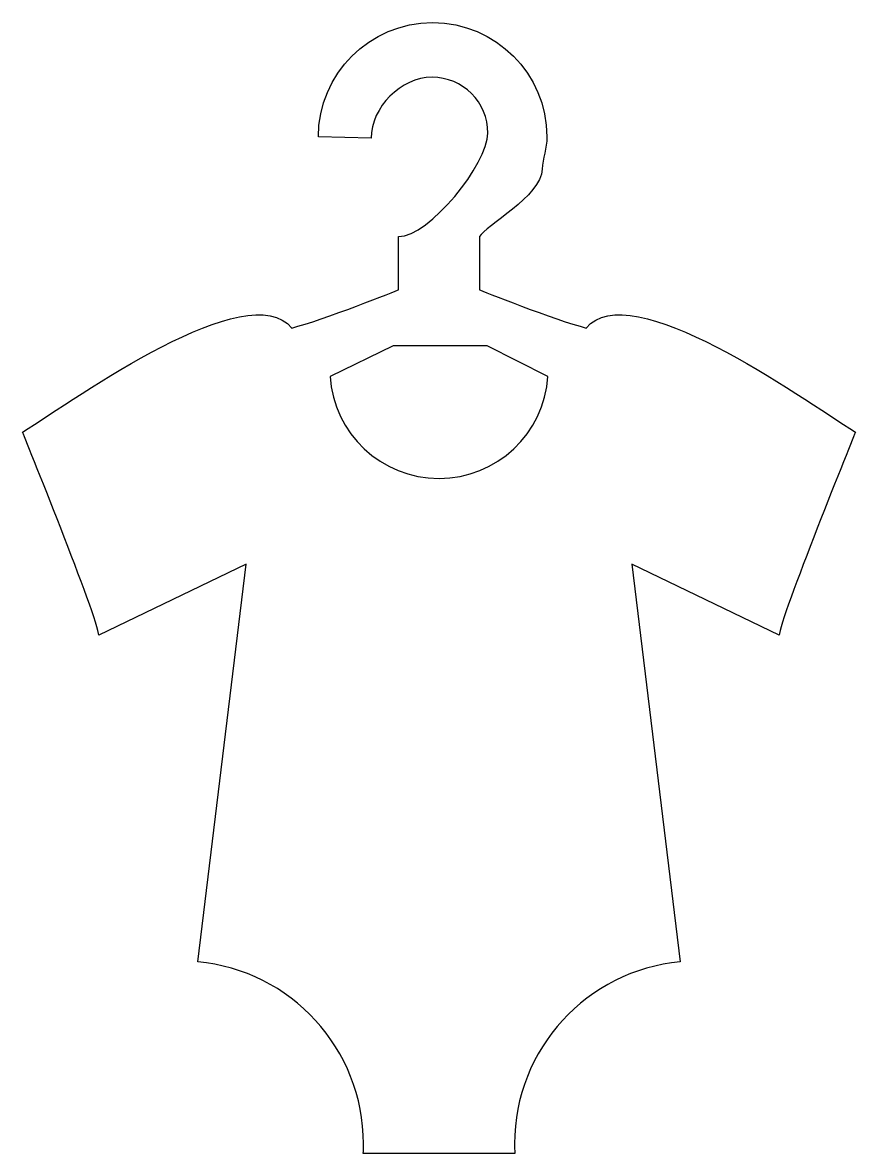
# Model space of a CAD drawing. Header units: centimetres. Extents: x -6.7 to 6.7, y -9.1 to 9.1.
import ezdxf

# ---------------------------------------------------------------- set-up
doc = ezdxf.new("R2010")
doc.units = ezdxf.units.CM
doc.header["$MEASUREMENT"] = 0
doc.layers.add('Camada 1', color=7, linetype='Continuous')

msp = doc.modelspace()

# ---------------------------------------------------------------- linework, layer by layer
at = {"layer": 'Camada 1'}
for points, knots in [([(-1.08975, 7.21625), (-1.08975, 7.71123), (-0.60694, 8.19407), (-0.11196, 8.19407), (-0.11196, 8.19407), (0.38294, 8.19407), (0.78429, 7.79283), (0.78429, 7.29782), (0.78429, 7.29782), (0.78429, 6.80281), (-0.15675, 5.63751), (-0.65174, 5.63751), (-0.65174, 5.63751), (-0.65174, 5.63751), (-0.65174, 5.63751), (-0.65174, 5.63751), (-0.65174, 5.63751), (-0.65174, 5.63751), (-0.65174, 4.78193), (-0.65174, 4.78193), (-0.65174, 4.78193), (-0.65174, 4.78193), (-1.87406, 4.29298), (-2.36291, 4.17077), (-2.36291, 4.17077), (-3.05555, 5.02634), (-5.78537, 3.07075), (-6.68169, 2.50031), (-6.68169, 2.50031), (-6.68169, 2.50031), (-5.45937, -0.51464), (-5.45937, -0.75907), (-5.45937, -0.75907), (-5.45937, -0.75907), (-3.0963, 0.38176), (-3.0963, 0.38176), (-3.0963, 0.38176), (-3.0963, 0.38176), (-3.87211, -5.99676), (-3.87211, -5.99676), (-3.87211, -5.99676), (-2.38023, -6.13458), (-1.21196, -7.38976), (-1.21196, -8.9176), (-1.21196, -8.9176), (-1.21196, -8.96866), (-1.21328, -9.01952), (-1.21582, -9.06997), (-1.21582, -9.06997), (-1.21582, -9.06997), (0.00007, -9.06997), (0.00007, -9.06997), (0.00007, -9.06997), (0.00007, -9.06997), (1.21588, -9.06997), (1.21588, -9.06997), (1.21588, -9.06997), (1.21342, -9.01951), (1.21207, -8.96866), (1.21207, -8.9176), (1.21207, -8.9176), (1.21207, -7.38979), (2.38034, -6.13458), (3.87222, -5.99676), (3.87222, -5.99676), (3.87222, -5.99676), (3.09644, 0.38176), (3.09644, 0.38176), (3.09644, 0.38176), (3.09644, 0.38176), (5.45943, -0.75907), (5.45943, -0.75907), (5.45943, -0.75907), (5.45943, -0.51465), (6.68173, 2.50031), (6.68173, 2.50031), (6.68173, 2.50031), (5.78551, 3.07075), (3.05559, 5.02634), (2.36296, 4.17076), (2.36296, 4.17076), (1.87409, 4.29297), (0.65177, 4.78192), (0.65177, 4.78192), (0.65177, 4.78192), (0.65177, 4.78192), (0.65177, 5.6375), (0.65177, 5.6375), (0.65177, 5.6375), (0.73345, 5.80046), (1.6433, 6.28904), (1.6569, 6.717), (1.6569, 6.717), (1.66238, 6.88864), (1.73154, 7.05612), (1.73154, 7.23656), (1.73154, 7.23656), (1.73153, 8.24918), (0.91074, 9.06997), (-0.10182, 9.06997), (-0.10182, 9.06997), (-1.11441, 9.06997), (-1.9352, 8.24918), (-1.9352, 7.23659), (-1.9352, 7.23659), (-1.9352, 7.23659), (-1.08975, 7.21625), (-1.08975, 7.21625)], [0, 0, 0, 0, 0.03571429, 0.03571429, 0.03571429, 0.03571429, 0.07142857, 0.07142857, 0.07142857, 0.07142857, 0.10714286, 0.10714286, 0.10714286, 0.10714286, 0.14285714, 0.14285714, 0.14285714, 0.14285714, 0.17857143, 0.17857143, 0.17857143, 0.17857143, 0.21428571, 0.21428571, 0.21428571, 0.21428571, 0.25, 0.25, 0.25, 0.25, 0.28571429, 0.28571429, 0.28571429, 0.28571429, 0.32142857, 0.32142857, 0.32142857, 0.32142857, 0.35714286, 0.35714286, 0.35714286, 0.35714286, 0.39285714, 0.39285714, 0.39285714, 0.39285714, 0.42857143, 0.42857143, 0.42857143, 0.42857143, 0.46428571, 0.46428571, 0.46428571, 0.46428571, 0.5, 0.5, 0.5, 0.5, 0.53571429, 0.53571429, 0.53571429, 0.53571429, 0.57142857, 0.57142857, 0.57142857, 0.57142857, 0.60714286, 0.60714286, 0.60714286, 0.60714286, 0.64285714, 0.64285714, 0.64285714, 0.64285714, 0.67857143, 0.67857143, 0.67857143, 0.67857143, 0.71428571, 0.71428571, 0.71428571, 0.71428571, 0.75, 0.75, 0.75, 0.75, 0.78571429, 0.78571429, 0.78571429, 0.78571429, 0.82142857, 0.82142857, 0.82142857, 0.82142857, 0.85714286, 0.85714286, 0.85714286, 0.85714286, 0.89285714, 0.89285714, 0.89285714, 0.89285714, 0.92857143, 0.92857143, 0.92857143, 0.92857143, 1, 1, 1, 1]), ([(1.74817, 3.39505), (1.68956, 2.48039), (0.92947, 1.75683), (0.00004, 1.75683), (0.00004, 1.75683), (-0.92939, 1.75683), (-1.68959, 2.48036), (-1.74819, 3.39505), (-1.74819, 3.39505), (-1.74819, 3.39505), (-0.73325, 3.88561), (-0.73325, 3.88561), (-0.73325, 3.88561), (-0.73325, 3.88561), (0.77426, 3.88562), (0.77426, 3.88562), (0.77426, 3.88562), (0.77426, 3.88562), (1.74817, 3.39505), (1.74817, 3.39505)], [0, 0, 0, 0, 0.16666667, 0.16666667, 0.16666667, 0.16666667, 0.33333333, 0.33333333, 0.33333333, 0.33333333, 0.5, 0.5, 0.5, 0.5, 0.66666667, 0.66666667, 0.66666667, 0.66666667, 1, 1, 1, 1])]:
    msp.add_open_spline(points, degree=3, knots=knots, dxfattribs=at)

doc.saveas('drawing.dxf')
